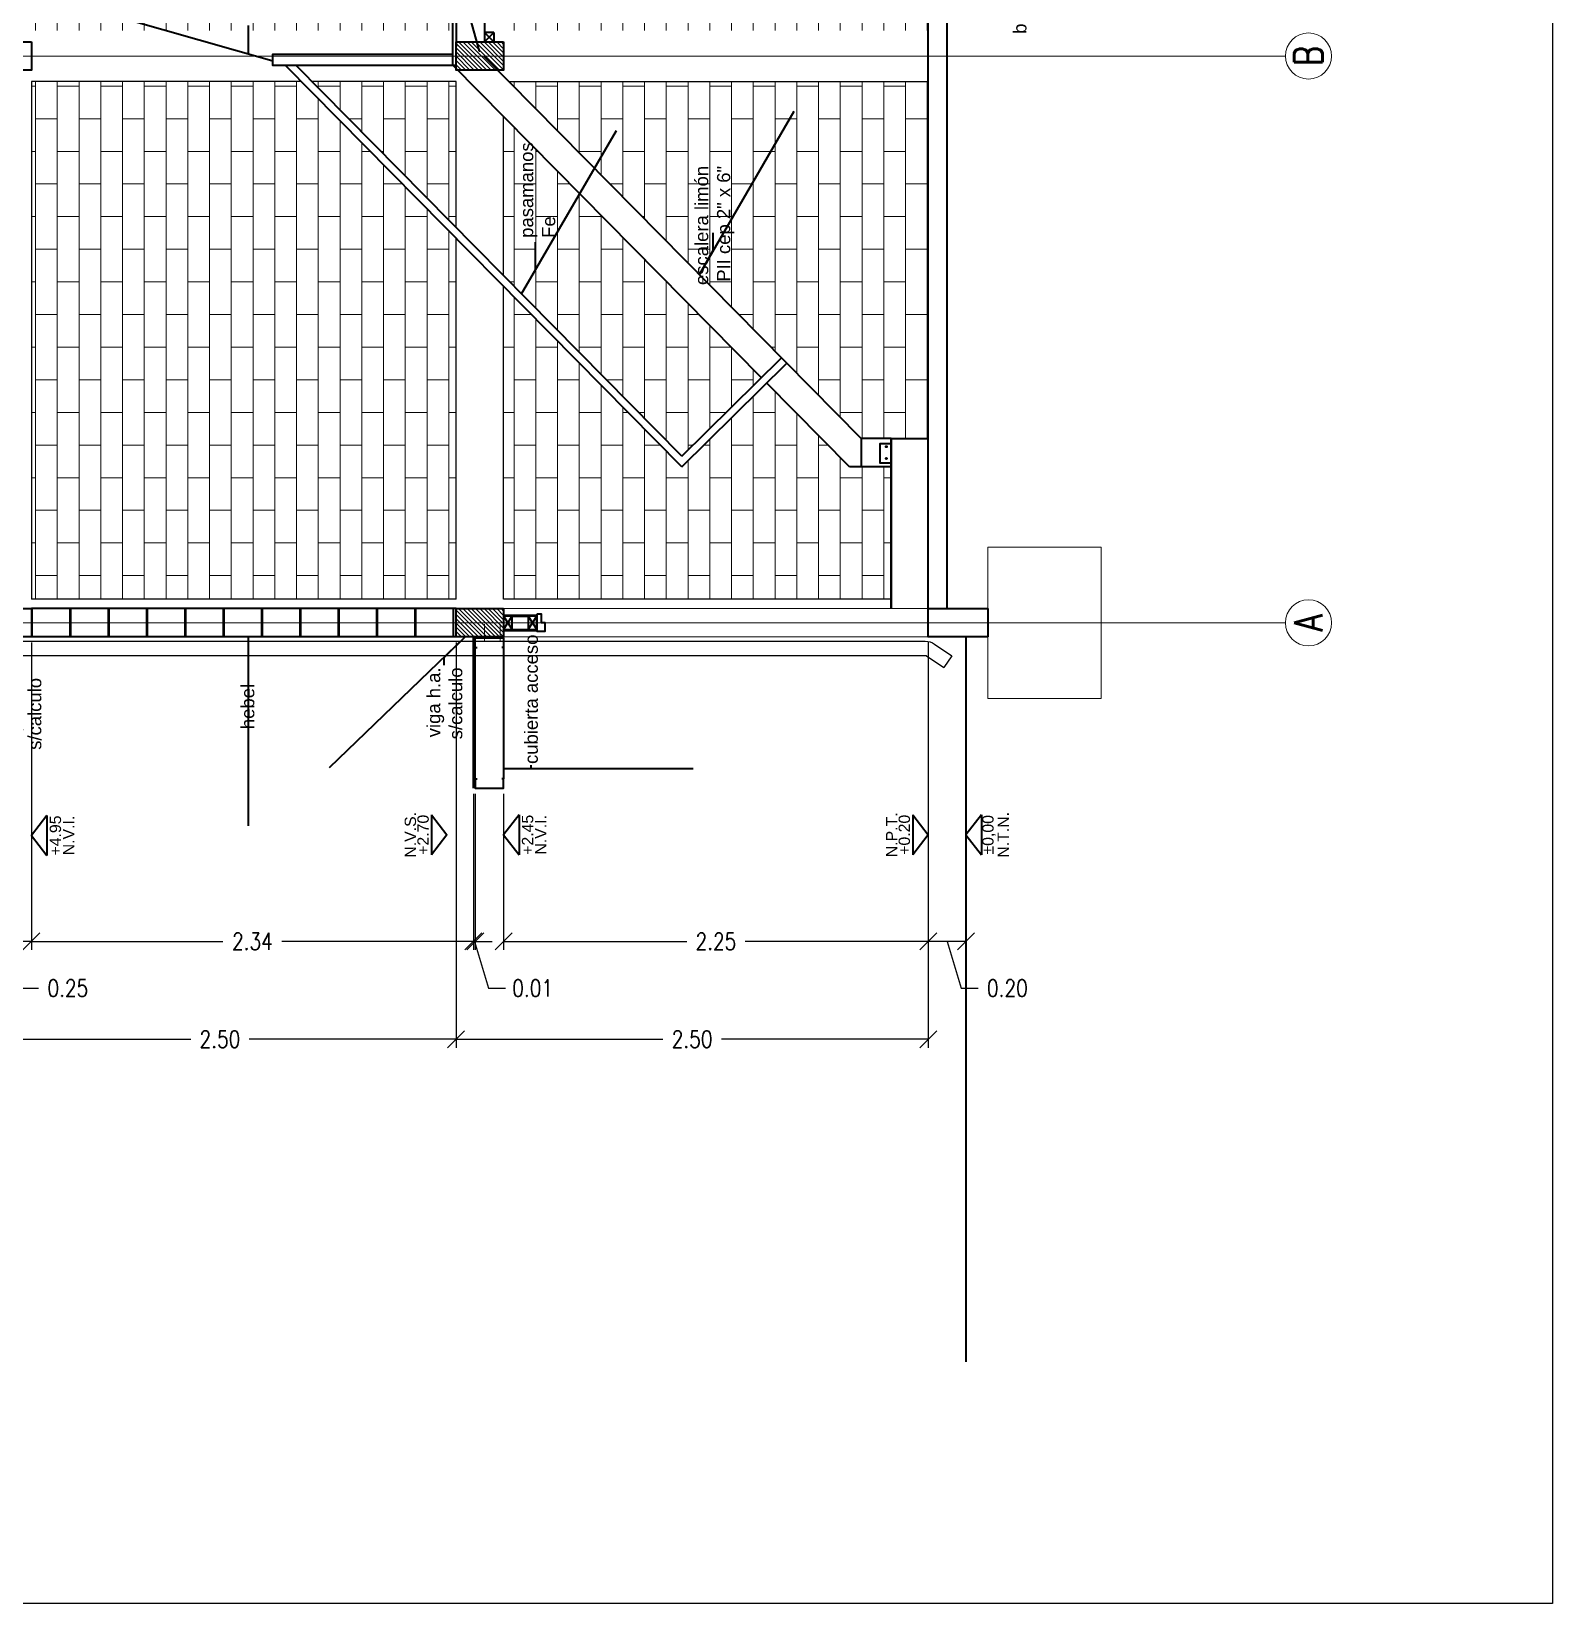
# Model space of a CAD drawing. Header units: metres. Extents: x 45 to 666, y -23 to 325.
# Drawn here: x 626.68 to 634.74, y 38.95 to 47.27 of the extents above; entities that cross this region are included whole.
import ezdxf
from ezdxf.enums import TextEntityAlignment as Align

# ---------------------------------------------------------------- set-up
doc = ezdxf.new("R2010")
doc.units = ezdxf.units.M
doc.header["$LTSCALE"] = 5
doc.header["$MEASUREMENT"] = 0
doc.linetypes.add('HIDDEN', pattern=[0.375, 0.25, -0.125])
doc.layers.get('0').update_dxf_attribs({"color": 30})
doc.layers.get('DEFPOINTS').update_dxf_attribs({"color": 210})
for name, color, linetype, lineweight in [('A-ANNO-DIMS', 3, 'Continuous', 18), ('A-ANNO-NOTE', 7, 'Continuous', 35), ('A-ANNO-SYMB', 3, 'Continuous', 18), ('A-ANNO-TEXT', 3, 'Continuous', 18), ('A-ELEV-MBE1', 7, 'Continuous', 35), ('A-ELEV-MBE2', 4, 'Continuous', 25), ('A-ELEV-PATT', 8, 'Continuous', 18), ('A-FLOR-OVHD', 3, 'HIDDEN', 18), ('A-FURN', 8, 'Continuous', 18), ('A-WALL-BATT', 8, 'BATTING', 18), ('A-WALL-FULL', 7, 'Continuous', 35), ('A-WALL-FULL-EXTR', 7, 'Continuous', 35), ('A-WALL-PATT', 8, 'Continuous', 18)]:
    doc.layers.add(name, color=color, linetype=linetype, lineweight=lineweight)
doc.styles.add('E-ARIAL', font='arial.ttf')
doc.styles.add('E-ROMANS', font='romans.shx', dxfattribs={"width": 0.8})
doc.linetypes.add('BATTING', pattern='A,0.0001,-0.1,[134,ltypeshp.shx,S=0.1,R=0,X=-0.1,Y=0],-0.2,[134,ltypeshp.shx,S=0.1,R=180,X=0.1,Y=0],-0.1', length=0.4001)
doc.dimstyles.new('E-0050_TICK_18', dxfattribs={"dimscale": 0.001, "dimtxt": 90, "dimasz": 90, "dimexe": 45, "dimexo": 30, "dimgap": 45, "dimtad": 0, "dimzin": 0, "dimdsep": 46, "dimtxsty": 'E-ROMANS', "dimblk": 'OBLIQUE', "dimcen": 45, "dimclrd": 256, "dimclre": 256, "dimclrt": 256, "dimadec": 0, "dimazin": 0, "dimtfac": 1, "dimtmove": 1, "dimatfit": 3, "dimldrblk": 'OPEN90', "dimfxl": 1, "dimtfill": 1, "dimtolj": 1, "dimtzin": 0, "dimarcsym": 0})
doc.dimstyles.new('E-0200_TICK_12', dxfattribs={"dimscale": 0.001, "dimtxt": 240, "dimasz": 240, "dimexe": 120, "dimexo": 80, "dimgap": 120, "dimtad": 0, "dimzin": 0, "dimdsep": 46, "dimtxsty": 'E-ROMANS', "dimblk": 'OBLIQUE', "dimcen": 120, "dimclrd": 256, "dimclre": 256, "dimclrt": 256, "dimadec": 0, "dimazin": 0, "dimtfac": 1, "dimtmove": 1, "dimatfit": 3, "dimldrblk": 'OPEN90', "dimfxl": 1, "dimtfill": 1, "dimtolj": 1, "dimtzin": 0, "dimlwd": -1, "dimarcsym": 0})

# ---------------------------------------------------------------- blocks, each defined once
blk = doc.blocks.new('_Oblique')
at = {"color": 0, "linetype": 'ByBlock', "lineweight": -2}
blk.add_line((-0.5, -0.5), (0.5, 0.5), dxfattribs=at)
blk = doc.blocks.new('TAG-LEVEL-CO')
for points in [[(0.352, 0.272), (-0.352, 0.272)], [(0.352, 0.272), (0, 0), (-0.352, 0.272)]]:
    blk.add_lwpolyline(points)
at = {"style": 'E-ARIAL'}
for tag, p in [('N.P.T.', (0, 0.486)), ('%%P0,00', (0, 0.262))]:
    blk.add_attdef(tag, text='', height=0.2, dxfattribs=at).set_placement(p, align=Align.BOTTOM_CENTER)
blk = doc.blocks.new('*D564')
at = {"layer": 'A-ANNO-DIMS', "lineweight": -2, "transparency": 16777216}
for p, q in [((631.4329, 44.0342), (631.4329, 42.4082)), ((631.6329, 44.0342), (631.6329, 42.4082)), ((631.6329, 42.4532), (631.4329, 42.4532)), ((631.5329, 42.4532), (631.6072, 42.2057)), ((631.6072, 42.2057), (631.6972, 42.2057))]:
    blk.add_line(p, q, dxfattribs=at)
at = {"layer": 'DEFPOINTS', "color": 0, "transparency": 16777216}
for p in [(631.4329, 44.0642), (631.6329, 44.0642), (631.4329, 42.4532)]:
    blk.add_point(p, dxfattribs=at)
at = {"layer": 'A-ANNO-DIMS', "lineweight": -2, "transparency": 16777216, "xscale": 0.09, "yscale": 0.09, "zscale": 0.09, "rotation": 180}
blk.add_blockref('_Oblique', (631.4329, 42.4532), dxfattribs=at)
at = {"layer": 'A-ANNO-DIMS', "lineweight": -2, "transparency": 16777216, "xscale": 0.09, "yscale": 0.09, "zscale": 0.09}
blk.add_blockref('_Oblique', (631.6329, 42.4532), dxfattribs=at)
at = {"layer": 'A-ANNO-DIMS', "transparency": 16777216, "insert": (631.8519, 42.2057), "char_height": 0.09, "attachment_point": 5, "style": 'E-ROMANS', "bg_fill": 3, "box_fill_scale": 1.25, "bg_fill_color": 256, "bg_fill_true_color": 13158600, "bg_fill_transparency": 0}
blk.add_mtext('\\A1;0.20', dxfattribs=at)
blk = doc.blocks.new('_Open90')
at = {"color": 0, "linetype": 'ByBlock', "lineweight": -2}
for p, q in [((0, 0), (-1, 0)), ((-0.5, 0.5), (0, 0)), ((0, 0), (-0.5, -0.5))]:
    blk.add_line(p, q, dxfattribs=at)
blk = doc.blocks.new('*D565')
at = {"layer": 'A-ANNO-DIMS', "lineweight": -2, "transparency": 16777216}
for p, q in [((631.4329, 44.0342), (631.4329, 42.4082)), ((629.1849, 43.2342), (629.1849, 42.4082)), ((629.1849, 42.4532), (630.1542, 42.4532)), ((631.4329, 42.4532), (630.4636, 42.4532))]:
    blk.add_line(p, q, dxfattribs=at)
at = {"layer": 'DEFPOINTS', "color": 0, "transparency": 16777216}
for p in [(631.4329, 44.0642), (629.1849, 43.2642), (629.1849, 42.4532)]:
    blk.add_point(p, dxfattribs=at)
at = {"layer": 'A-ANNO-DIMS', "lineweight": -2, "transparency": 16777216, "xscale": 0.09, "yscale": 0.09, "zscale": 0.09, "rotation": 180}
blk.add_blockref('_Oblique', (629.1849, 42.4532), dxfattribs=at)
at = {"layer": 'A-ANNO-DIMS', "lineweight": -2, "transparency": 16777216, "xscale": 0.09, "yscale": 0.09, "zscale": 0.09}
blk.add_blockref('_Oblique', (631.4329, 42.4532), dxfattribs=at)
at = {"layer": 'A-ANNO-DIMS', "transparency": 16777216, "insert": (630.3089, 42.4532), "char_height": 0.09, "attachment_point": 5, "style": 'E-ROMANS', "bg_fill": 3, "box_fill_scale": 1.25, "bg_fill_color": 256, "bg_fill_true_color": 13158600, "bg_fill_transparency": 0}
blk.add_mtext('\\A1;2.25', dxfattribs=at)
blk = doc.blocks.new('*D566')
at = {"layer": 'A-ANNO-DIMS', "lineweight": -2, "transparency": 16777216}
for p, q in [((629.0249, 43.2342), (629.0249, 42.4082)), ((629.0349, 43.2342), (629.0349, 42.4082)), ((629.0249, 42.4532), (628.9349, 42.4532)), ((629.0349, 42.4532), (629.0249, 42.4532)), ((629.0349, 42.4532), (629.0249, 42.4532)), ((629.0299, 42.4532), (629.1042, 42.2057)), ((629.0349, 42.4532), (629.1249, 42.4532)), ((629.1042, 42.2057), (629.1942, 42.2057))]:
    blk.add_line(p, q, dxfattribs=at)
at = {"layer": 'DEFPOINTS', "color": 0, "transparency": 16777216}
for p in [(629.0249, 43.2642), (629.0349, 43.2642), (629.0249, 42.4532)]:
    blk.add_point(p, dxfattribs=at)
at = {"layer": 'A-ANNO-DIMS', "lineweight": -2, "transparency": 16777216, "xscale": 0.09, "yscale": 0.09, "zscale": 0.09}
blk.add_blockref('_Oblique', (629.0249, 42.4532), dxfattribs=at)
at = {"layer": 'A-ANNO-DIMS', "lineweight": -2, "transparency": 16777216, "xscale": 0.09, "yscale": 0.09, "zscale": 0.09, "rotation": 180}
blk.add_blockref('_Oblique', (629.0349, 42.4532), dxfattribs=at)
at = {"layer": 'A-ANNO-DIMS', "transparency": 16777216, "insert": (629.3386, 42.2057), "char_height": 0.09, "attachment_point": 5, "style": 'E-ROMANS', "bg_fill": 3, "box_fill_scale": 1.25, "bg_fill_color": 256, "bg_fill_true_color": 13158600, "bg_fill_transparency": 0}
blk.add_mtext('\\A1;0.01', dxfattribs=at)
blk = doc.blocks.new('*D567')
at = {"layer": 'A-ANNO-DIMS', "lineweight": -2, "transparency": 16777216}
for p, q in [((626.6849, 44.0342), (626.6849, 42.4082)), ((629.0249, 43.2342), (629.0249, 42.4082)), ((626.6849, 42.4532), (627.6985, 42.4532)), ((629.0249, 42.4532), (628.0114, 42.4532))]:
    blk.add_line(p, q, dxfattribs=at)
at = {"layer": 'DEFPOINTS', "color": 0, "transparency": 16777216}
for p in [(626.6849, 44.0642), (629.0249, 43.2642), (626.6849, 42.4532)]:
    blk.add_point(p, dxfattribs=at)
at = {"layer": 'A-ANNO-DIMS', "lineweight": -2, "transparency": 16777216, "xscale": 0.09, "yscale": 0.09, "zscale": 0.09, "rotation": 180}
blk.add_blockref('_Oblique', (626.6849, 42.4532), dxfattribs=at)
at = {"layer": 'A-ANNO-DIMS', "lineweight": -2, "transparency": 16777216, "xscale": 0.09, "yscale": 0.09, "zscale": 0.09}
blk.add_blockref('_Oblique', (629.0249, 42.4532), dxfattribs=at)
at = {"layer": 'A-ANNO-DIMS', "transparency": 16777216, "insert": (627.8549, 42.4532), "char_height": 0.09, "attachment_point": 5, "style": 'E-ROMANS', "bg_fill": 3, "box_fill_scale": 1.25, "bg_fill_color": 256, "bg_fill_true_color": 13158600, "bg_fill_transparency": 0}
blk.add_mtext('\\A1;2.34', dxfattribs=at)
blk = doc.blocks.new('*D568')
at = {"layer": 'A-ANNO-DIMS', "lineweight": -2, "transparency": 16777216}
for p, q in [((626.4329, 44.0342), (626.4329, 42.4082)), ((626.6849, 44.0342), (626.6849, 42.4082)), ((626.6849, 42.4532), (626.4329, 42.4532)), ((626.5589, 42.4532), (626.6332, 42.2057)), ((626.6332, 42.2057), (626.7232, 42.2057))]:
    blk.add_line(p, q, dxfattribs=at)
at = {"layer": 'DEFPOINTS', "color": 0, "transparency": 16777216}
for p in [(626.4329, 44.0642), (626.6849, 44.0642), (626.4329, 42.4532)]:
    blk.add_point(p, dxfattribs=at)
at = {"layer": 'A-ANNO-DIMS', "lineweight": -2, "transparency": 16777216, "xscale": 0.09, "yscale": 0.09, "zscale": 0.09, "rotation": 180}
blk.add_blockref('_Oblique', (626.4329, 42.4532), dxfattribs=at)
at = {"layer": 'A-ANNO-DIMS', "lineweight": -2, "transparency": 16777216, "xscale": 0.09, "yscale": 0.09, "zscale": 0.09}
blk.add_blockref('_Oblique', (626.6849, 42.4532), dxfattribs=at)
at = {"layer": 'A-ANNO-DIMS', "transparency": 16777216, "insert": (626.8779, 42.2057), "char_height": 0.09, "attachment_point": 5, "style": 'E-ROMANS', "bg_fill": 3, "box_fill_scale": 1.25, "bg_fill_color": 256, "bg_fill_true_color": 13158600, "bg_fill_transparency": 0}
blk.add_mtext('\\A1;0.25', dxfattribs=at)
blk = doc.blocks.new('*D208')
at = {"layer": 'A-ANNO-DIMS', "lineweight": -2, "transparency": 16777216}
for p, q in [((628.9329, 44.0342), (628.9329, 41.8905)), ((631.4329, 44.0342), (631.4329, 41.8905)), ((628.9329, 41.9355), (630.0282, 41.9355)), ((631.4329, 41.9355), (630.3376, 41.9355))]:
    blk.add_line(p, q, dxfattribs=at)
at = {"layer": 'DEFPOINTS', "color": 0, "transparency": 16777216}
for p in [(628.9329, 44.0642), (631.4329, 44.0642), (628.9329, 41.9355)]:
    blk.add_point(p, dxfattribs=at)
at = {"layer": 'A-ANNO-DIMS', "lineweight": -2, "transparency": 16777216, "xscale": 0.09, "yscale": 0.09, "zscale": 0.09, "rotation": 180}
blk.add_blockref('_Oblique', (628.9329, 41.9355), dxfattribs=at)
at = {"layer": 'A-ANNO-DIMS', "lineweight": -2, "transparency": 16777216, "xscale": 0.09, "yscale": 0.09, "zscale": 0.09}
blk.add_blockref('_Oblique', (631.4329, 41.9355), dxfattribs=at)
at = {"layer": 'A-ANNO-DIMS', "transparency": 16777216, "insert": (630.1829, 41.9355), "char_height": 0.09, "attachment_point": 5, "style": 'E-ROMANS', "bg_fill": 3, "box_fill_scale": 1.25, "bg_fill_color": 256, "bg_fill_true_color": 13158600, "bg_fill_transparency": 0}
blk.add_mtext('\\A1;2.50', dxfattribs=at)
blk = doc.blocks.new('*D571')
at = {"layer": 'A-ANNO-DIMS', "lineweight": -2, "transparency": 16777216}
for p, q in [((626.4329, 44.0342), (626.4329, 41.8905)), ((628.9329, 44.0342), (628.9329, 41.8905)), ((626.4329, 41.9355), (627.5282, 41.9355)), ((628.9329, 41.9355), (627.8376, 41.9355))]:
    blk.add_line(p, q, dxfattribs=at)
at = {"layer": 'DEFPOINTS', "color": 0, "transparency": 16777216}
for p in [(626.4329, 44.0642), (628.9329, 44.0642), (626.4329, 41.9355)]:
    blk.add_point(p, dxfattribs=at)
at = {"layer": 'A-ANNO-DIMS', "lineweight": -2, "transparency": 16777216, "xscale": 0.09, "yscale": 0.09, "zscale": 0.09, "rotation": 180}
blk.add_blockref('_Oblique', (626.4329, 41.9355), dxfattribs=at)
at = {"layer": 'A-ANNO-DIMS', "lineweight": -2, "transparency": 16777216, "xscale": 0.09, "yscale": 0.09, "zscale": 0.09}
blk.add_blockref('_Oblique', (628.9329, 41.9355), dxfattribs=at)
at = {"layer": 'A-ANNO-DIMS', "transparency": 16777216, "insert": (627.6829, 41.9355), "char_height": 0.09, "attachment_point": 5, "style": 'E-ROMANS', "bg_fill": 3, "box_fill_scale": 1.25, "bg_fill_color": 256, "bg_fill_true_color": 13158600, "bg_fill_transparency": 0}
blk.add_mtext('\\A1;2.50', dxfattribs=at)

msp = doc.modelspace()

# ---------------------------------------------------------------- hatches: boundary and pattern name
at = {"layer": 'A-ELEV-PATT'}
h = msp.add_hatch(dxfattribs=at)
h.set_pattern_fill('AR-BRSTD', color=256, scale=0.0017, style=0)
h.set_pattern_definition([(90, (0, 0), (-0.11516106, -2e-15), []), (180, (0, 0), (-0.11516106, -0.17272), [0.11516106, -0.11516106])])
h.paths.add_polyline_path([(631.3685, 49.3342), (631.3685, 48.6642), (631.4329, 48.6642), (631.4329, 49.3342)], flags=17)
h.paths.add_polyline_path([(631.3685, 48.6342), (631.3685, 47.8942), (631.4329, 47.8942), (631.4329, 48.6342)], flags=17)
h.paths.add_polyline_path([(626.9349, 47.9822), (626.9349, 47.9722), (626.8899, 47.9722), (626.8899, 47.9822), (626.6849, 47.9822), (626.6849, 47.8892), (628.9149, 47.8892), (628.9149, 47.9822)])
h.paths.add_polyline_path([(626.6849, 49.3642), (626.6849, 48.0522), (626.8899, 48.0522), (626.8899, 48.0622), (626.9149, 48.0622), (626.9149, 48.0522), (628.9149, 48.0522), (628.9149, 48.9017), (628.908, 48.9017, -0.183712), (628.8984, 48.9075, 0.163176), (628.8904, 48.9127, -0.001803), (628.8905, 48.9126), (628.7811, 48.9418, 0.212562), (628.7449, 48.9361, -0.212562), (628.7811, 48.9418), (628.8905, 48.9126, -0.161326), (628.8984, 48.9075, 0.183712), (628.908, 48.9017), (628.9149, 48.9017), (628.9149, 49.1267), (628.908, 49.1267, 0.185476), (628.8983, 49.1209, -0.185476), (628.908, 49.1267), (628.9149, 49.1267), (628.9149, 49.3682), (628.4399, 49.3682), (628.4399, 49.3642), (628.4199, 49.3642)])
h.paths.add_polyline_path([(628.5689, 48.4308, 0.318908), (628.5689, 48.4493), (628.5613, 48.4493, -0.119606), (628.5613, 48.4308)], flags=16)
h.paths.add_polyline_path([(628.1149, 48.4401), (628.1149, 48.7033, -0.45876), (628.1286, 48.7151), (628.2665, 48.6943, -0.371028), (628.2767, 48.6825), (628.2767, 48.6084, -0.371028), (628.2665, 48.5966), (628.2557, 48.5949, -0.126827), (628.301, 48.4957), (628.3454, 48.4836, -0.33842), (628.3498, 48.4779), (628.3498, 48.457), (628.3827, 48.457), (628.3827, 48.4661), (628.3955, 48.4661), (628.3955, 48.457), (628.4217, 48.457), (628.4217, 48.423), (628.3955, 48.423), (628.3955, 48.414), (628.3827, 48.414), (628.3827, 48.423), (628.3498, 48.423), (628.3498, 48.4023, -0.33842), (628.3454, 48.3966), (628.301, 48.3845, -0.126828), (628.2557, 48.2852), (628.2665, 48.2836, -0.371028), (628.2767, 48.2718), (628.2767, 48.1976, -0.371028), (628.2665, 48.1859), (628.1286, 48.1651, -0.45876), (628.1149, 48.1768)], flags=16)
h.paths.add_polyline_path([(628.1723, 48.2249), (628.1723, 48.4401), (628.1723, 48.6552, -0.186885), (628.1878, 48.6954, 0.186885), (628.1723, 48.6552), (628.1723, 48.4401), (628.1723, 48.2249, 0.187309), (628.1879, 48.1847, -0.187309)], flags=0)
h.paths.add_polyline_path([(628.1836, 48.2475), (628.1836, 48.4401), (628.1836, 48.6326, -0.630314), (628.203, 48.6419, 0.630314), (628.1836, 48.6326), (628.1836, 48.4401), (628.1836, 48.2475, 0.638669), (628.2032, 48.2384, -0.638669)], flags=0)
h.paths.add_polyline_path([(628.3014, 48.387, 0.034685), (628.302, 48.3953), (628.302, 48.4401), (628.302, 48.4849, 0.034702), (628.3014, 48.4932, -0.034702), (628.302, 48.4849), (628.302, 48.4401), (628.302, 48.3953, -0.034685)], flags=0)
h.paths.add_polyline_path([(628.1803, 48.804), (628.1799, 48.8041, 0.091128)], flags=16)
h.paths.add_polyline_path([(628.1555, 48.8167, 0.157347), (628.1508, 48.8346, -0.157347), (628.1555, 48.8167, 0.33568), (628.1622, 48.8067), (628.1803, 48.804, 10.973617), (628.1799, 48.8041), (628.1622, 48.8067, -0.33568)], flags=16)
h.paths.add_polyline_path([(628.1555, 48.8167, 0.130383), (628.1524, 48.8318, -0.130383), (628.1555, 48.8167, 0.351369), (628.1628, 48.8066, -0.351369)], flags=0)
h.paths.add_polyline_path([(628.6021, 49.1684, -0.22625), (628.5779, 49.1813), (628.5779, 49.0142), (628.5779, 48.8471, -0.22625), (628.6021, 48.86, 0.046424), (628.6113, 48.8613, 0.00003), (628.6113, 48.8613, 0.133687), (628.7361, 48.9288, 0.2034), (628.7361, 49.0996, 0.133687), (628.6113, 49.1671, 0.047024), (628.602, 49.1684, -0.000569)], flags=16)
h.paths.add_polyline_path([(628.7375, 49.0983), (628.7375, 49.0983, 0.000004)], flags=16)
h.paths.add_polyline_path([(628.8978, 49.1203, 0.005758), (628.898, 49.1206, 30.54039), (628.8967, 49.1191, 0.006967), (628.897, 49.1194, 63.209405), (628.8963, 49.1188, 0.035842)], flags=16)
h.paths.add_polyline_path([(628.7375, 48.9301, 1412580.642646), (628.7375, 48.9301, 0.010272), (628.736, 48.9287, 0.000144), (628.7361, 48.9288, 0.001793)], flags=17)
h.paths.add_polyline_path([(628.4617, 48.851, 0.103134), (628.4526, 48.8429, -0.103134), (628.4617, 48.851), (628.4738, 48.8579, 0.268929), (628.4763, 48.8623, -0.268929), (628.4738, 48.8579)], flags=0)
h.paths.add_polyline_path([(628.1486, 49.1908, 0.187436), (628.1555, 49.2114, 235.502772), (628.1555, 49.2109, 132.550667), (628.1555, 49.21, 605077.528377), (628.1555, 49.21, 0.000001), (628.1555, 49.21, 0.013737), (628.1555, 49.2117, -0.347035), (628.1626, 49.2218), (628.1799, 49.2274, -0.514618), (628.1813, 49.2264), (628.1813, 49.2142), (628.4073, 49.2066, -0.22404), (628.4528, 49.1832, 0.106317), (628.4625, 49.175, -0.007034), (628.4617, 49.1754), (628.4763, 49.1671), (628.4763, 49.0771), (628.4763, 49.0392), (628.5429, 49.0392), (628.5429, 49.1792, -0.414214), (628.5529, 49.1892), (628.5679, 49.1892, -0.342089), (628.5776, 49.1817, 0.004238), (628.5779, 49.1813), (628.5779, 49.0142), (628.5779, 48.8471, -0.22625), (628.6021, 48.86, 0.046424), (628.6113, 48.8613, -0.046424), (628.6021, 48.86, 0.230709), (628.5776, 48.8467, -0.342089), (628.5679, 48.8392), (628.5529, 48.8392, -0.414214), (628.5429, 48.8492), (628.5429, 48.9892), (628.4763, 48.9892), (628.4763, 48.9493), (628.4763, 48.8594), (628.4617, 48.851, 0.097194), (628.453, 48.8435, 0.000712), (628.4529, 48.8434, 761.658879), (628.453, 48.8435, 986.890866), (628.4531, 48.8436, 2473.888039), (628.4531, 48.8437, 57.725648), (628.4545, 48.8452, 0.021339), (628.4528, 48.8433, 0.165309), (628.4653, 48.8798, -0.165309), (628.4528, 48.8433, -0.22404), (628.4073, 48.8199), (628.1813, 48.8122), (628.1813, 49.2192), (628.1813, 49.2264, 0.501821), (628.18, 49.2274), (628.1622, 49.2217, 0.320466), (628.1555, 49.2122), (628.1555, 49.2122, 684829.797272), (628.1555, 49.2122), (628.1555, 49.2122, 0.013737), (628.1555, 49.2117, -0.189451), (628.1486, 49.1908, 0.175258), (628.1463, 49.1844, -0.175258)], flags=16)
h.paths.add_polyline_path([(628.1463, 48.844), (628.1463, 49.0142), (628.1463, 49.1844, -0.175258), (628.1486, 49.1908, 0.175258), (628.1463, 49.1844), (628.1463, 49.0142), (628.1463, 48.844, 0.180948), (628.1487, 48.8374, -0.180948)], flags=16)
h.paths.add_polyline_path([(628.5429, 49.1792, -0.414214), (628.5529, 49.1892), (628.5679, 49.1892, -0.414214), (628.5779, 49.1792, 0.414214), (628.5679, 49.1892), (628.5529, 49.1892, 0.414214)], flags=0)
h.paths.add_polyline_path([(628.4528, 49.1832, 0.089459), (628.4607, 49.176, 225.022221), (628.4603, 49.1763, 0.006057), (628.4609, 49.1759, 0.007971), (628.4617, 49.1754, 0.000081), (628.4617, 49.1754), (628.4763, 49.1671), (628.4763, 49.0771), (628.4763, 49.0392), (628.5429, 49.0392), (628.5429, 49.0142), (628.5429, 48.8492, 0.414213), (628.5529, 48.8392, -0.414213), (628.5429, 48.8492), (628.5429, 48.9892), (628.4763, 48.9892), (628.4763, 48.9493), (628.4763, 48.8623, -0.268929), (628.4738, 48.8579, 0.268929), (628.4763, 48.8623), (628.4763, 48.9493), (628.4763, 49.1319), (628.4763, 49.1642, 0.268737), (628.4738, 49.1685, 0.000179), (628.4738, 49.1685), (628.4617, 49.1754, -0.099209), (628.4528, 49.1832, -0.165309), (628.4653, 49.1466), (628.4653, 49.1052), (628.4653, 49.0132), (628.4653, 48.9379, -0.402998), (628.4172, 48.8879, 0.402998), (628.4653, 48.9379), (628.4653, 49.0132), (628.4653, 49.1106, 0.403182), (628.4172, 49.1605, -0.403182), (628.4653, 49.1106), (628.4653, 49.1466, 0.165408), (628.4528, 49.1832, -0.000096)], flags=0)
h.paths.add_polyline_path([(628.1813, 49.2264, 0.501821), (628.18, 49.2274), (628.1799, 49.2274, -0.514618), (628.1813, 49.2264), (628.1813, 49.2142), (628.4073, 49.2066, -0.22404), (628.4528, 49.1832, 0.22404), (628.4073, 49.2066), (628.1813, 49.2142), (628.1813, 48.8122), (628.4073, 48.8199, 0.214044), (628.4514, 48.8415, -0.214044), (628.4073, 48.8199), (628.1813, 48.8122), (628.1813, 49.2192)], flags=0)
h.paths.add_polyline_path([(628.2249, 48.8794), (628.2179, 48.8794), (628.2179, 48.9194), (628.2579, 48.9194), (628.2579, 48.8794), (628.2509, 48.8794), (628.2509, 48.8614), (628.2249, 48.8614)], flags=0)
h.paths.add_polyline_path([(628.2249, 48.8634, 0.312633), (628.2262, 48.8615, -0.312633)], flags=0)
h.paths.add_polyline_path([(628.2179, 48.8824, 0.312633), (628.2199, 48.8796, 0.089934), (628.2209, 48.8794, -0.414214)], flags=0)
h.paths.add_polyline_path([(628.2489, 48.8614, 11.11927), (628.2482, 48.8615, 74.567063), (628.2481, 48.8616, 0.041883), (628.2485, 48.8615, 18.273964), (628.2481, 48.8616, 0.01281), (628.2481, 48.8616, 0.540864), (628.2509, 48.8634, -0.414214)], flags=0)
h.paths.add_polyline_path([(628.2209, 48.9194, 0.414214), (628.2179, 48.9164, -0.414214), (628.2209, 48.9194, 0.414212), (628.2179, 48.9164, -0.414212)], flags=0)
h.paths.add_polyline_path([(628.2249, 48.9094, -0.414214), (628.2269, 48.9114), (628.2489, 48.9114, -0.414214), (628.2509, 48.9094, 0.432616), (628.2488, 48.9114, -0.015606), (628.2489, 48.9114), (628.2269, 48.9114, 0.414214)], flags=0)
h.paths.add_polyline_path([(628.2549, 48.8794, 0.414214), (628.2579, 48.8824, -0.414214), (628.2549, 48.8794, 0.414212), (628.2579, 48.8824, -0.414212)], flags=0)
h.paths.add_polyline_path([(628.2579, 48.9164, 0.414214), (628.2549, 48.9194, -0.414214), (628.2579, 48.9164, 0.414214), (628.2549, 48.9194, -0.414214)], flags=0)
h.paths.add_polyline_path([(628.4172, 48.8879, 0.402998), (628.4653, 48.9379), (628.4653, 49.0132), (628.4653, 49.1106, 0.403182), (628.4172, 49.1605, -0.403182), (628.4653, 49.1106), (628.4653, 49.0132), (628.4653, 48.9379, -0.402998)], flags=0)
h.paths.add_polyline_path([(626.9349, 47.8892), (626.9349, 47.8792), (626.8899, 47.8792), (626.8899, 47.8892), (626.6849, 47.8892), (626.6849, 47.2742), (628.9149, 47.2742), (628.9149, 47.8892)])
h.paths.add_polyline_path([(628.1708, 47.0042), (628.9329, 46.2323), (628.9329, 47.0042)])
h.paths.add_polyline_path([(629.1849, 46.8188), (629.1849, 45.977), (630.1291, 45.0208), (630.5499, 45.4363)])
h.paths.add_polyline_path([(629.2126, 47.0042), (631.0787, 45.1142), (631.2369, 45.1142), (631.4329, 45.1142), (631.4329, 47.0042)])
h.paths.add_polyline_path([(627.767, 47.3015), (627.767, 47.8387), (627.9029, 47.8387), (627.9029, 47.3015)], flags=24)
h.paths.add_polyline_path([(629.3016, 46.1668), (629.3016, 46.4714), (629.4292, 46.4714), (629.4292, 46.1668)], flags=24)
h.paths.add_polyline_path([(630.2315, 46.1925), (630.2315, 46.5674), (630.3723, 46.5674), (630.3723, 46.1925)], flags=24)
h.paths.add_polyline_path([(627.716, 47.294), (627.716, 48.2341), (627.9539, 48.2341), (627.9539, 47.294)], flags=9)
h.paths.add_polyline_path([(627.4327, 49.0007), (627.4327, 49.3195), (627.5394, 49.3195), (627.5394, 49.0007)], flags=24)
h.paths.add_polyline_path([(631.4329, 50.0142), (629.1849, 50.0142), (629.1849, 47.2742), (631.4329, 47.2742), (631.4329, 47.8642), (630.6, 47.8642), (630.6, 47.9946), (630.592, 47.9946), (630.592, 47.8642), (630.542, 47.8642), (630.542, 48.0106), (630.5159, 48.0106), (630.5159, 48.0497), (630.5029, 48.0497), (630.5029, 48.0367), (630.4768, 48.0367), (630.4768, 48.0236), (630.4572, 48.0236), (630.4572, 48.0367), (630.4507, 48.0367), (630.4507, 48.0888), (630.5029, 48.0888), (630.5029, 48.0758), (630.5159, 48.0758), (630.5159, 48.1475), (630.4507, 48.1475), (630.4507, 48.1755), (630.3725, 48.2649), (630.3725, 48.291), (630.3986, 48.291), (630.3986, 48.2763), (630.4768, 48.1867), (630.5159, 48.1867), (630.5159, 48.2584), (630.5029, 48.2584), (630.5029, 48.2454), (630.4507, 48.2454), (630.4507, 48.2975), (630.4572, 48.2975), (630.4572, 48.3106), (630.4768, 48.3106), (630.4768, 48.2975), (630.5029, 48.2975), (630.5029, 48.2845), (630.5159, 48.2845), (630.5159, 48.3236), (630.542, 48.3236), (630.542, 48.6642), (630.592, 48.6642), (630.592, 48.345), (630.6, 48.345), (630.6, 49.3642), (631.4329, 49.3642)])
h.paths.add_polyline_path([(629.1849, 44.2642), (631.2369, 44.2642), (631.2369, 44.9642), (631.016, 44.9642), (630.578, 45.4078), (630.1287, 44.9642), (629.1849, 45.9201)])
h.paths.add_polyline_path([(626.6849, 44.2642), (628.9329, 44.2642), (628.9329, 46.1753), (628.1145, 47.0042), (626.6849, 47.0042)])
h.paths.add_polyline_path([(624.9291, 48.3525), (623.9338, 47.2742), (626.4329, 47.2742), (626.4329, 48.3525)])
h.paths.add_polyline_path([(626.4329, 49.9816), (624.9291, 48.3525), (626.4329, 48.3525)])
h.paths.add_polyline_path([(623.9338, 47.0042), (626.4329, 44.2968), (626.4329, 47.0042)])
at = {"layer": 'A-WALL-PATT'}
h = msp.add_hatch(dxfattribs=at)
h.set_pattern_fill('LINE', color=256, scale=0.005, angle=495, style=0)
h.set_pattern_definition([(135, (701.418694, -79.723201), (-0.0112253202, -0.0112253202), [])])
h.paths.add_polyline_path([(628.9329, 47.1392), (628.9329, 47.0642), (629.1849, 47.0642), (629.1849, 47.1392)])
h.paths.add_polyline_path([(628.9329, 47.2142), (628.9329, 47.1392), (629.1849, 47.1392), (629.1849, 47.2142)])
h = msp.add_hatch(dxfattribs=at)
h.set_pattern_fill('LINE', color=256, scale=0.005, angle=495, style=0)
h.set_pattern_definition([(135, (701.418694, -82.723201), (-0.0112253202, -0.0112253202), [])])
h.paths.add_polyline_path([(628.9329, 44.1392), (628.9329, 44.0642), (629.1849, 44.0642), (629.1849, 44.1392)])
h.paths.add_polyline_path([(628.9329, 44.2142), (628.9329, 44.1392), (629.1849, 44.1392), (629.1849, 44.2142)])

# ---------------------------------------------------------------- linework, layer by layer
at = {"layer": 'A-ANNO-SYMB', "ltscale": 2}
for points in [[(633.3242, 47.1392), (621.8616, 47.1392)], [(633.3242, 44.1392), (621.8616, 44.1392)]]:
    msp.add_lwpolyline(points, dxfattribs=at)
at = {"layer": 'A-ANNO-SYMB', "linetype": 'Continuous', "ltscale": 5}
for centre in [(633.4461, 47.1392), (633.4461, 44.1392)]:
    msp.add_circle(centre, 0.1219, dxfattribs=at)
at = {"layer": 'A-ELEV-MBE1'}
for p, q in [((629.0829, 47.2642), (629.1329, 47.2142)), ((629.0829, 47.2142), (629.1329, 47.2642)), ((630.1291, 45.0208), (630.6566, 45.5417)), ((630.1287, 44.9642), (630.6847, 45.5132)), ((631.2369, 45.1142), (631.0787, 45.1142)), ((631.0787, 45.1142), (631.0787, 44.9642)), ((631.2369, 45.1142), (631.4329, 45.1142)), ((631.2369, 45.1142), (631.2369, 44.2142)), ((631.2369, 44.9642), (631.016, 44.9642)), ((629.1849, 44.1742), (629.2299, 44.1042)), ((629.1849, 44.1042), (629.2299, 44.1742)), ((629.2299, 44.1742), (629.3149, 44.1742)), ((629.2299, 44.1042), (629.3149, 44.1042)), ((629.3149, 44.1742), (629.3599, 44.1042)), ((629.3149, 44.1042), (629.3599, 44.1742)), ((629.0349, 43.3142), (629.0349, 44.0092))]:
    msp.add_line(p, q, dxfattribs=at)
for points in [[(629.0829, 50.0642), (629.0829, 47.2642)], [(631.0787, 45.1142), (629.0794, 47.1392)], [(630.1287, 44.9642), (628.0306, 47.0892)], [(630.1291, 45.0208), (628.0868, 47.0892)], [(630.5499, 45.4363), (628.9179, 47.0892)], [(631.016, 44.9642), (630.578, 45.4078)], [(631.2369, 44.2142), (631.2369, 45.1142)], [(631.2369, 45.0864), (631.1769, 45.0864), (631.1769, 44.9864), (631.2369, 44.9864)], [(631.2369, 45.0864), (631.1769, 45.0864), (631.1769, 44.9864), (631.2369, 44.9864)], [(629.1849, 44.0092), (629.1849, 43.3142)]]:
    msp.add_lwpolyline(points, dxfattribs=at)
for centre in [(631.211, 45.0716), (631.211, 45.0716), (631.211, 45.0089), (631.211, 45.0089)]:
    msp.add_circle(centre, 0.0033, dxfattribs=at)
at = {"layer": 'A-ELEV-MBE2'}
for p, q in [((626.6849, 47.0042), (626.6849, 44.2642)), ((628.1145, 47.0042), (626.6849, 47.0042)), ((628.9329, 47.0042), (628.1708, 47.0042)), ((629.1849, 44.2642), (629.1849, 45.9201)), ((628.9329, 44.2642), (626.6849, 44.2642)), ((631.2369, 44.2642), (629.1849, 44.2642)), ((631.5582, 43.9643), (631.516, 43.9024))]:
    msp.add_line(p, q, dxfattribs=at)
for points in [[(628.9329, 46.2323), (628.9329, 47.0042)], [(629.2126, 47.0042), (631.4329, 47.0042)], [(629.1849, 45.977), (629.1849, 46.8188)], [(628.9329, 44.2642), (628.9329, 46.1753)]]:
    msp.add_lwpolyline(points, dxfattribs=at)
for points in [[(626.4324, 44.0419), (631.4175, 44.0419, -0.150775), (631.4668, 44.0267), (631.5582, 43.9643)], [(626.4324, 43.9669), (631.4175, 43.9669, -0.150775), (631.4245, 43.9647), (631.516, 43.9024)]]:
    msp.add_lwpolyline(points, format="xyb", dxfattribs=at)
at = {"layer": 'A-FLOR-OVHD'}
for points in [[(631.7479, 44.0642), (631.7479, 43.7392), (632.3479, 43.7392), (632.3479, 44.5392), (631.7479, 44.5392), (631.7479, 44.2142)], [(629.0837, 44.042), (629.0837, 44.1321)], [(629.1662, 44.042), (629.1662, 44.1321)], [(629.0737, 44.042), (629.0937, 44.042)], [(629.1762, 44.042), (629.1562, 44.042)]]:
    msp.add_lwpolyline(points, dxfattribs=at)
at = {"layer": 'A-FURN'}
for p, q in [((631.4329, 44.2142), (629.1849, 44.2142)), ((631.4329, 44.0642), (629.1849, 44.0642))]:
    msp.add_line(p, q, dxfattribs=at)
at = {"layer": 'A-WALL-BATT', "ltscale": 0.018}
msp.add_line((629.2299, 44.1392), (629.3149, 44.1392), dxfattribs=at)
at = {"layer": 'A-WALL-FULL'}
for p, q in [((631.4329, 44.2142), (631.4329, 50.0642)), ((631.5329, 47.0642), (631.5329, 50.0642)), ((631.5329, 44.2142), (631.5329, 47.0642)), ((631.7479, 44.2142), (631.7479, 44.0642))]:
    msp.add_line(p, q, dxfattribs=at)
for points in [[(626.6849, 47.2142), (626.6849, 47.0642), (626.4329, 47.0642), (626.4329, 47.2142), (626.6849, 47.2142)], [(629.1849, 47.2142), (629.1849, 47.0642), (628.9329, 47.0642), (628.9329, 47.2142), (629.1849, 47.2142)], [(626.6849, 44.2142), (626.6849, 44.0642), (626.4329, 44.0642), (626.4329, 44.2142), (626.6849, 44.2142)], [(629.1849, 44.2142), (629.1849, 44.0642), (628.9329, 44.0642), (628.9329, 44.2142), (629.1849, 44.2142)], [(631.7479, 44.0642), (631.4329, 44.0642), (631.4329, 44.2142), (631.7479, 44.2142)], [(631.6329, 44.0642), (631.6329, 40.2284)]]:
    msp.add_lwpolyline(points, dxfattribs=at)
at = {"layer": 'A-WALL-FULL-EXTR'}
for p, q in [((629.1329, 47.2642), (629.0829, 47.2642)), ((629.0829, 47.2642), (629.0829, 47.2142)), ((629.1329, 47.2642), (629.1329, 47.2142)), ((628.9329, 47.0892), (628.9129, 47.0892)), ((628.9329, 44.2142), (626.6849, 44.2142)), ((626.6879, 44.2142), (626.6879, 44.0642)), ((626.8879, 44.2142), (626.8879, 44.0642)), ((626.8909, 44.2142), (626.8909, 44.0642)), ((627.0909, 44.2142), (627.0909, 44.0642)), ((627.0939, 44.2142), (627.0939, 44.0642)), ((627.2939, 44.2142), (627.2939, 44.0642)), ((627.2969, 44.2142), (627.2969, 44.0642)), ((627.4969, 44.2142), (627.4969, 44.0642)), ((627.4999, 44.2142), (627.4999, 44.0642)), ((627.6999, 44.2142), (627.6999, 44.0642)), ((627.7029, 44.2142), (627.7029, 44.0642)), ((627.9029, 44.2142), (627.9029, 44.0642)), ((627.9059, 44.2142), (627.9059, 44.0642)), ((628.1059, 44.2142), (628.1059, 44.0642)), ((628.1089, 44.2142), (628.1089, 44.0642)), ((628.3089, 44.2142), (628.3089, 44.0642)), ((628.3119, 44.2142), (628.3119, 44.0642)), ((628.5119, 44.2142), (628.5119, 44.0642)), ((628.5149, 44.2142), (628.5149, 44.0642)), ((628.7149, 44.2142), (628.7149, 44.0642)), ((628.7179, 44.2142), (628.7179, 44.0642)), ((628.9179, 44.2142), (628.9179, 44.0642)), ((629.1849, 44.1802), (629.3599, 44.1802)), ((628.9329, 44.0642), (626.6849, 44.0642)), ((629.0249, 43.2642), (629.0249, 44.0592)), ((629.1849, 44.0982), (629.3599, 44.0982)), ((629.0349, 44.0092), (629.0449, 44.0092)), ((629.1849, 44.0092), (629.1749, 44.0092)), ((629.0349, 43.3142), (629.0449, 43.3142)), ((629.1849, 43.3142), (629.1749, 43.3142))]:
    msp.add_line(p, q, dxfattribs=at)
for points in [[(628.9149, 50.0642), (628.9149, 47.0892)], [(628.9329, 50.0642), (628.9329, 47.1892)], [(628.9129, 47.0892), (627.9629, 47.0892), (627.9629, 47.1492), (628.9129, 47.1492)], [(629.1849, 44.1042), (629.2299, 44.1042), (629.2299, 44.1742), (629.1849, 44.1742), (629.1849, 44.1042)], [(629.3149, 44.1042), (629.3599, 44.1042), (629.3599, 44.1742), (629.3149, 44.1742), (629.3149, 44.1042)], [(629.0349, 44.0092), (629.0349, 44.0592), (629.1849, 44.0592), (629.1849, 44.0092)], [(629.0349, 43.3142), (629.0349, 43.2642), (629.1849, 43.2642), (629.1849, 43.3142)]]:
    msp.add_lwpolyline(points, dxfattribs=at)
msp.add_lwpolyline([(629.3599, 44.1842), (629.3599, 44.0942), (629.4049, 44.0942), (629.4049, 44.1392), (629.3849, 44.1392), (629.3849, 44.1842)], close=True, dxfattribs=at)

# ---------------------------------------------------------------- block references
at = {"layer": 'A-ANNO-NOTE'}
ref = msp.add_blockref('TAG-LEVEL-CO', (626.6849, 43.0135), dxfattribs=dict(at, xscale=-0.3000000000000114, yscale=0.3000000000000114, zscale=0.3, rotation=270))
ref.add_attrib('%%P0,00', '+4.95', dxfattribs={"layer": '0', "height": 0.06, "rotation": 90, "style": 'E-ARIAL'}).set_placement((626.8597, 43.0135), align=Align.BOTTOM_CENTER)
ref.add_attrib('N.P.T.', 'N.V.I.', dxfattribs={"layer": '0', "height": 0.06, "rotation": 90, "style": 'E-ARIAL'}).set_placement((626.9299, 43.0135), align=Align.BOTTOM_CENTER)
at = {"layer": 'A-ANNO-NOTE', "xscale": 0.2999999999999972, "yscale": 0.2999999999999972, "zscale": 0.2999999999999972, "rotation": 90}
for p, values in [((628.8849, 43.0173), {'%%P0,00': '+2.70', 'N.P.T.': 'N.V.S.'}), ((631.4329, 43.0173), {'%%P0,00': '+0.20', 'N.P.T.': 'N.P.T.'})]:
    msp.add_blockref('TAG-LEVEL-CO', p, dxfattribs=at).add_auto_attribs(values)
at = {"layer": 'A-ANNO-NOTE'}
ref = msp.add_blockref('TAG-LEVEL-CO', (629.1849, 43.0173), dxfattribs=dict(at, xscale=-0.2999999999999972, yscale=0.3000000000000114, zscale=0.3, rotation=270))
ref.add_attrib('%%P0,00', '+2.45', dxfattribs={"layer": '0', "height": 0.06, "rotation": 90, "style": 'E-ARIAL'}).set_placement((629.3597, 43.0173), align=Align.BOTTOM_CENTER)
ref.add_attrib('N.P.T.', 'N.V.I.', dxfattribs={"layer": '0', "height": 0.06, "rotation": 90, "style": 'E-ARIAL'}).set_placement((629.4299, 43.0173), align=Align.BOTTOM_CENTER)
ref = msp.add_blockref('TAG-LEVEL-CO', (631.6329, 43.0173), dxfattribs=dict(at, xscale=-0.2999999999999972, yscale=0.3000000000000114, zscale=0.3, rotation=270))
ref.add_attrib('%%P0,00', '%%P0,00', dxfattribs={"layer": '0', "height": 0.06, "rotation": 90, "style": 'E-ARIAL'}).set_placement((631.797, 43.0173), align=Align.BOTTOM_CENTER)
ref.add_attrib('N.P.T.', 'N.T.N.', dxfattribs={"layer": '0', "height": 0.06, "rotation": 90, "style": 'E-ARIAL'}).set_placement((631.8779, 43.0173), align=Align.BOTTOM_CENTER)

# ---------------------------------------------------------------- texts
at = {"layer": 'A-ANNO-NOTE', "char_height": 0.07, "rotation": 90, "style": 'E-ARIAL'}
for s, insert, attachment_point in [('Mueble de cocina 150x52 cms\\Pbajo lavadero con repisa y sin puerta \\P ', (631.9285, 48.8545), 6), ('pasamanos\\PFe', (629.3654, 46.1768), 4), ('escalera limón \\PPII cep 2" x 6"', (630.3019, 46.5574), 6), ('cubierta acceso', (629.3314, 43.3921), 4), ('viga h.a.\\Ps/calculo', (628.8732, 43.9031), 6), ('viga h.a.\\Ps/calculo', (626.6444, 43.8475), 6), ('hebel', (627.8304, 43.8158), 6)]:
    msp.add_mtext(s, dxfattribs=dict(at, insert=insert, attachment_point=attachment_point))
at = {"layer": 'A-ANNO-TEXT', "ltscale": 5, "char_height": 0.15, "attachment_point": 5, "rotation": 90, "style": 'E-ROMANS'}
for s, insert in [('B', (633.4461, 47.1392)), ('A', (633.4461, 44.1392))]:
    msp.add_mtext(s, dxfattribs=dict(at, insert=insert))

# ---------------------------------------------------------------- leaders
at = {"layer": 'A-ANNO-NOTE', "annotation_type": 0, "has_hookline": 1, "horizontal_direction": (0, 1, 0)}
for points, hookline_direction, text_width in [([(631.222, 49.0369), (631.8829, 49.0092), (631.8832, 48.8751)], 1, 1.5877), ([(627.9581, 47.113), (627.8348, 47.1482), (627.835, 47.3007)], 0, 0.9059), ([(629.0568, 47.1645), (629.0128, 47.3241), (629.013, 47.4766)], 0, 0.4377), ([(630.2211, 45.9828), (630.2945, 46.1091), (630.2945, 46.2033)], 0, 0.6202), ([(629.2803, 45.8805), (629.3537, 46.0068), (629.3537, 46.1532)], 0, 0.4953), ([(629.1886, 43.3682), (629.3315, 43.3683), (629.3314, 43.3863)], 0, 0.6775), ([(627.8329, 44.0642), (627.8329, 43.8753), (627.8329, 43.8243)], 1, 0.2259)]:
    msp.add_leader(points, dimstyle='E-0200_TICK_12', override={"dimasz": 0.2, "dimtad": 0, "dimldrblk": 'Open90'}, dxfattribs=dict(at, hookline_direction=hookline_direction, text_width=text_width))
at = {"layer": 'A-ANNO-NOTE'}
msp.add_leader([(628.9821, 44.0642), (628.8682, 43.9547), (628.8682, 43.915)], dimstyle='E-0200_TICK_12', override={"dimasz": 0.2, "dimtad": 0, "dimldrblk": 'Open90'}, dxfattribs=at)

# ---------------------------------------------------------------- next in the draw order: dimensions: what is measured, and where the dimension line sits
at = {"layer": 'A-ANNO-DIMS'}
dim = msp.add_aligned_dim(p1=(631.6329, 44.0642), p2=(631.4329, 44.0642), distance=1.611, dimstyle='E-0050_TICK_18', dxfattribs=at)
dim.commit()
dim.dimension.update_dxf_attribs({"geometry": '*D564', "text_midpoint": (631.7422, 42.2057)})

# ---------------------------------------------------------------- next in the draw order: dimensions: what is measured, and where the dimension line sits
dim = msp.add_linear_dim(base=(629.1849, 42.4532), p1=(631.4329, 44.0642), p2=(629.1849, 43.2642), dimstyle='E-0050_TICK_18', dxfattribs=at)
dim.commit()
dim.dimension.update_dxf_attribs({"geometry": '*D565', "text_midpoint": (630.3089, 42.4532)})

# ---------------------------------------------------------------- next in the draw order: dimensions: what is measured, and where the dimension line sits
dim = msp.add_linear_dim(base=(629.0249, 42.4532), p1=(629.0349, 43.2642), p2=(629.0249, 43.2642), dimstyle='E-0050_TICK_18', dxfattribs=at)
dim.commit()
dim.dimension.update_dxf_attribs({"geometry": '*D566', "text_midpoint": (629.2392, 42.2057)})

# ---------------------------------------------------------------- next in the draw order: dimensions: what is measured, and where the dimension line sits
dim = msp.add_linear_dim(base=(626.6849, 42.4532), p1=(629.0249, 43.2642), p2=(626.6849, 44.0642), dimstyle='E-0050_TICK_18', dxfattribs=at)
dim.commit()
dim.dimension.update_dxf_attribs({"geometry": '*D567', "text_midpoint": (627.8549, 42.4532)})

# ---------------------------------------------------------------- next in the draw order: dimensions: what is measured, and where the dimension line sits
dim = msp.add_linear_dim(base=(626.4329, 42.4532), p1=(626.6849, 44.0642), p2=(626.4329, 44.0642), dimstyle='E-0050_TICK_18', dxfattribs=at)
dim.commit()
dim.dimension.update_dxf_attribs({"geometry": '*D568', "text_midpoint": (626.7682, 42.2057)})
dim = msp.add_aligned_dim(p1=(631.4329, 44.0642), p2=(628.9329, 44.0642), distance=2.1287, dimstyle='E-0050_TICK_18', dxfattribs=at)
dim.commit()
dim.dimension.update_dxf_attribs({"geometry": '*D208', "text_midpoint": (630.1829, 41.9355)})

# ---------------------------------------------------------------- next in the draw order: dimensions: what is measured, and where the dimension line sits
dim = msp.add_linear_dim(base=(626.4329, 41.9355), p1=(628.9329, 44.0642), p2=(626.4329, 44.0642), angle=0, dimstyle='E-0050_TICK_18', dxfattribs=at)
dim.commit()
dim.dimension.update_dxf_attribs({"geometry": '*D571', "text_midpoint": (627.6829, 41.9355)})

# ---------------------------------------------------------------- next in the draw order: linework, layer by layer
at = {"layer": 'DEFPOINTS'}
msp.add_lwpolyline([(619.6466, 55.1001), (634.7385, 55.1001), (634.7385, 38.9485), (619.6466, 38.9485)], close=True, dxfattribs=at)

doc.saveas('drawing.dxf')
